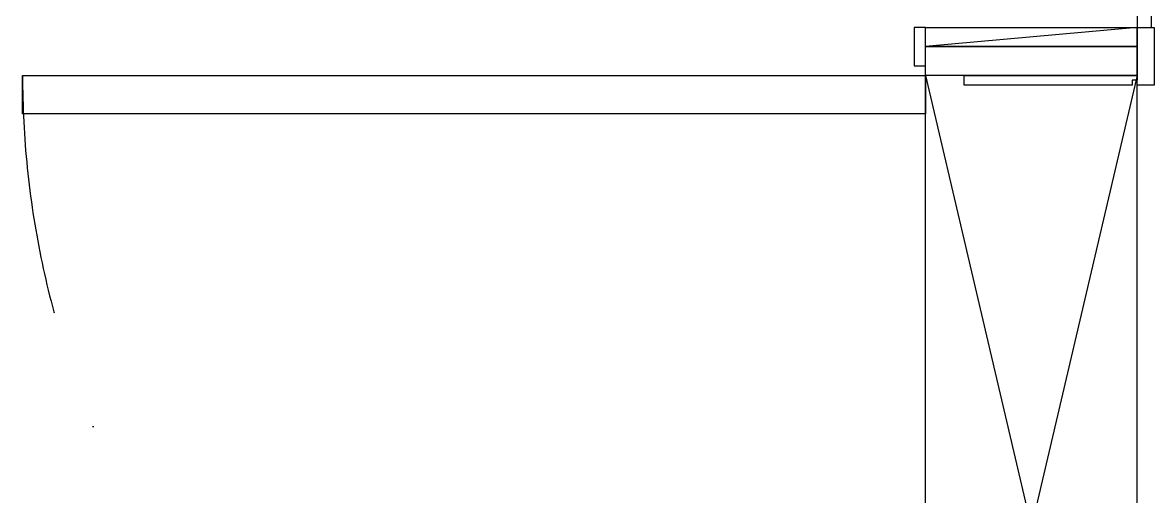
# Model space of a CAD drawing. Header units: millimetres. Extents: x -33000 to 294000, y 0 to 42408.
# Drawn here: x 94635 to 95810, y 15216 to 15709 of the extents above; entities that cross this region are included whole.
import ezdxf

# ---------------------------------------------------------------- set-up
doc = ezdxf.new("R2010")
doc.units = ezdxf.units.MM
doc.header["$LTSCALE"] = 50
doc.linetypes.add('DASHDOTX2', pattern=[2, 1, -0.5, 0, -0.5])
doc.layers.add('arch', color=8, linetype='Continuous')

msp = doc.modelspace()

# ---------------------------------------------------------------- linework, layer by layer
at = {"layer": 'arch'}
for p, q in [((95795, 19959), (95795, 15704)), ((95810, 15704), (95810, 19959)), ((95795, 15704), (95810, 15704))]:
    msp.add_line(p, q, dxfattribs=at)
at = {"layer": 'arch', "elevation": 0}
for points in [[(95563, 15704), (95563, 15664), (95575, 15664), (95575, 15704)], [(95575, 15654), (95575, 15684), (95795, 15684), (95795, 15654)], [(95795, 14714), (95795, 15654), (95575, 14714), (95575, 15654)]]:
    msp.add_lwpolyline(points, close=True, dxfattribs=at)
for points in [[(95795, 15704), (95795, 15684), (95575, 15684), (95575, 15704), (95795, 15704), (95575, 15684)], [(95795, 15654), (95795, 15649), (95790, 15649), (95790, 15644), (95615, 15644), (95615, 15654), (95795, 15654)]]:
    msp.add_lwpolyline(points, dxfattribs=at)
at = {"layer": 'arch', "linetype": 'Continuous', "ltscale": 4, "elevation": 0}
for points in [[(95795, 15704), (95813, 15704), (95813, 15644), (95795, 15644)], [(94635, 15654), (95575, 15654), (95575, 15614), (94635, 15614)]]:
    msp.add_lwpolyline(points, close=True, dxfattribs=at)
at = {"layer": 'arch', "linetype": 'DASHDOTX2', "ltscale": 5}
msp.add_arc((95575, 15654), 940, 180, 270, dxfattribs=at)

doc.saveas('drawing.dxf')
